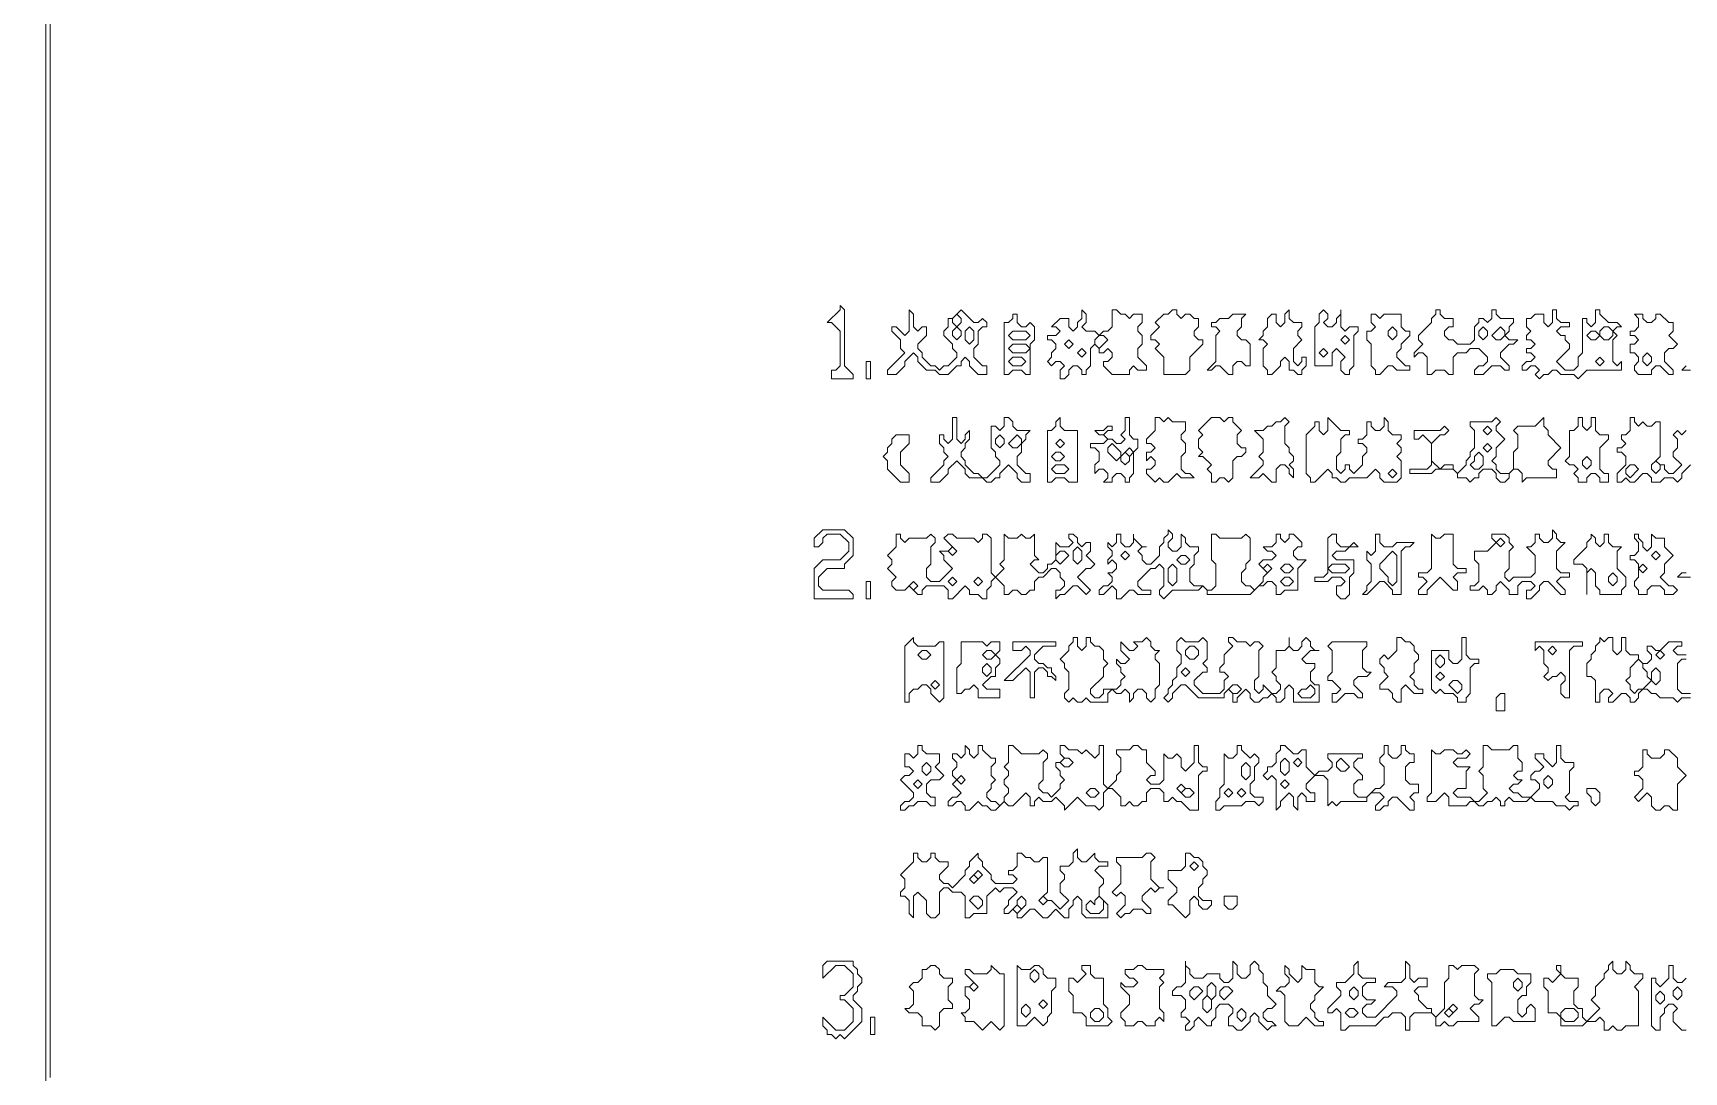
# Model space of a CAD drawing. Extents: x 4 to 2473, y 19 to 1752.
# Drawn here: x 21 to 403.5, y 305.3 to 546.2 of the extents above; entities that cross this region are included whole.
import ezdxf

# ---------------------------------------------------------------- set-up
doc = ezdxf.new("R2010")
doc.units = 0
doc.layers.add('TRACE_CURVE', color=3, linetype='Continuous', lineweight=0)
doc.layers.add('TRACE_TEXT_SYMBOL', color=6, linetype='Continuous', lineweight=0)

msp = doc.modelspace()

# ---------------------------------------------------------------- linework, layer by layer
at = {"layer": 'TRACE_CURVE', "color": 3}
for points in [[(24, 595), (24, 170), (23, 169), (22, 169), (21, 170)], [(25, 304), (25, 554)]]:
    msp.add_lwpolyline(points, dxfattribs=at)
at = {"layer": 'TRACE_TEXT_SYMBOL', "color": 6}
for points in [[(208, 483), (208, 482), (205, 479), (206, 479), (208, 477), (208, 469), (207, 468), (206, 468), (206, 466), (211, 466), (211, 467), (209, 469), (209, 482)], [(285, 482), (284, 481), (283, 481), (281, 479), (282, 478), (280, 476), (280, 475), (281, 475), (282, 474), (281, 473), (283, 471), (283, 467), (288, 467), (289, 468), (289, 471), (292, 474), (292, 475), (291, 475), (290, 476), (290, 477), (291, 478), (291, 480), (290, 480), (289, 481), (288, 481), (287, 480), (286, 481), (286, 482)], [(312, 482), (311, 481), (311, 479), (310, 478), (309, 479), (309, 481), (308, 481), (307, 480), (307, 478), (306, 477), (306, 476), (305, 475), (306, 475), (307, 474), (306, 473), (306, 469), (307, 468), (307, 467), (308, 467), (310, 469), (310, 470), (311, 471), (312, 470), (312, 468), (313, 468), (314, 467), (315, 467), (315, 468), (316, 469), (316, 471), (315, 471), (315, 470), (314, 469), (313, 470), (313, 473), (315, 475), (314, 476), (314, 477), (315, 478), (315, 479), (313, 479), (312, 480)], [(320, 482), (319, 481), (319, 479), (318, 478), (318, 469), (322, 469), (322, 472), (323, 473), (325, 471), (324, 470), (324, 468), (325, 467), (326, 467), (326, 468), (327, 469), (327, 476), (328, 477), (328, 478), (326, 478), (325, 477), (324, 478), (324, 482), (324, 481), (323, 480), (323, 479), (322, 478), (321, 478), (320, 479), (321, 480), (321, 481)], [(234, 480), (235, 481), (236, 480), (236, 479), (235, 478), (234, 479)], [(248, 481), (248, 480), (247, 479), (246, 479), (246, 467), (247, 467), (248, 468), (250, 468), (251, 467), (252, 467), (252, 474), (253, 475), (253, 478), (252, 479), (251, 478), (250, 478), (249, 479), (249, 481)], [(299, 481), (298, 480), (296, 480), (295, 479), (294, 479), (294, 478), (295, 478), (296, 477), (295, 476), (295, 470), (293, 468), (294, 468), (295, 469), (296, 469), (298, 467), (299, 467), (299, 469), (300, 470), (301, 470), (302, 469), (303, 469), (303, 474), (302, 475), (301, 475), (300, 476), (300, 477), (301, 478), (301, 480), (302, 481)], [(331, 481), (331, 479), (332, 478), (331, 477), (330, 477), (330, 475), (331, 474), (331, 469), (332, 468), (332, 467), (333, 467), (335, 469), (336, 469), (337, 468), (340, 468), (340, 469), (339, 469), (337, 471), (337, 472), (338, 473), (338, 474), (340, 476), (340, 477), (339, 477), (338, 478), (338, 481), (334, 481), (333, 480), (332, 481)], [(392, 481), (393, 480), (393, 478), (392, 477), (391, 477), (391, 476), (392, 476), (393, 475), (392, 474), (391, 474), (391, 472), (392, 472), (393, 471), (393, 470), (392, 469), (392, 468), (393, 467), (396, 467), (396, 468), (397, 469), (398, 469), (400, 467), (401, 467), (401, 468), (399, 470), (399, 472), (400, 473), (401, 473), (402, 474), (400, 476), (401, 477), (401, 479), (400, 479), (398, 481), (397, 481), (397, 480), (396, 479), (395, 479), (394, 480), (394, 481)], [(234, 477), (235, 478), (236, 477), (236, 476), (235, 475), (234, 476)], [(237, 477), (238, 478), (239, 477), (239, 475), (238, 474), (237, 475)], [(247, 476), (248, 477), (251, 477), (252, 476), (251, 475), (248, 475)], [(260, 474), (261, 475), (262, 474), (261, 473)], [(267, 475), (268, 476), (269, 476), (270, 475), (268, 473), (267, 474)], [(324, 475), (325, 476), (326, 475), (325, 474)], [(335, 477), (336, 478), (337, 477), (337, 476), (336, 475), (335, 476)], [(356, 477), (357, 478), (358, 477), (358, 476), (357, 475), (356, 476)], [(361, 478), (362, 477), (362, 476), (361, 475), (360, 475), (359, 476)], [(381, 476), (382, 477), (383, 477), (384, 476), (383, 475), (382, 475)], [(384, 477), (385, 478), (386, 478), (387, 477), (387, 476), (386, 475), (385, 475), (384, 476)], [(247, 473), (248, 474), (251, 474), (252, 473), (251, 472), (248, 472)], [(247, 470), (248, 471), (250, 471), (251, 470), (250, 469), (248, 469)], [(263, 472), (264, 473), (265, 472), (264, 471)], [(319, 472), (320, 473), (321, 472), (320, 471)], [(383, 470), (384, 471), (385, 470), (384, 469)], [(394, 471), (395, 472), (396, 471), (396, 470), (395, 469), (394, 470)], [(214, 470), (214, 466), (215, 466), (215, 470)], [(259, 457), (258, 456), (258, 455), (257, 454), (256, 454), (256, 442), (257, 442), (258, 443), (260, 443), (261, 442), (263, 442), (263, 454), (260, 454), (259, 455)], [(274, 457), (274, 454), (273, 453), (274, 452), (273, 451), (272, 451), (271, 452), (270, 452), (269, 453), (270, 454), (271, 454), (271, 455), (270, 455), (269, 454), (267, 454), (268, 453), (269, 453), (270, 452), (269, 451), (266, 451), (266, 450), (267, 450), (268, 449), (268, 447), (267, 446), (267, 444), (268, 445), (269, 445), (270, 444), (270, 443), (269, 442), (271, 442), (271, 443), (272, 444), (273, 444), (274, 443), (274, 442), (275, 442), (275, 443), (276, 444), (276, 449), (277, 450), (277, 452), (276, 452), (275, 453), (275, 457)], [(281, 457), (281, 454), (279, 452), (279, 451), (280, 451), (281, 450), (280, 449), (279, 449), (279, 447), (280, 448), (281, 447), (281, 446), (280, 445), (279, 445), (279, 444), (281, 442), (282, 443), (283, 442), (284, 442), (286, 444), (287, 443), (290, 443), (289, 444), (288, 444), (287, 445), (287, 448), (288, 449), (288, 451), (287, 452), (287, 453), (288, 454), (288, 456), (285, 456), (284, 457), (283, 456), (282, 457)], [(294, 457), (291, 454), (292, 453), (291, 452), (291, 450), (292, 449), (291, 448), (292, 448), (294, 446), (293, 445), (294, 444), (294, 442), (295, 442), (296, 443), (297, 443), (298, 442), (299, 443), (299, 447), (300, 448), (301, 448), (302, 449), (302, 450), (301, 450), (300, 451), (300, 453), (301, 454), (299, 456), (299, 457), (298, 457), (297, 456), (296, 457)], [(311, 457), (310, 456), (309, 456), (308, 455), (307, 455), (306, 454), (304, 454), (306, 452), (306, 449), (305, 448), (306, 447), (306, 446), (303, 443), (305, 443), (306, 444), (308, 442), (309, 442), (309, 445), (310, 446), (311, 446), (312, 445), (312, 444), (313, 443), (313, 445), (312, 446), (313, 447), (313, 448), (312, 449), (312, 450), (311, 451), (311, 455), (312, 456)], [(379, 457), (379, 455), (378, 454), (377, 454), (377, 448), (376, 447), (377, 446), (378, 446), (379, 445), (378, 444), (379, 443), (379, 442), (381, 442), (381, 443), (382, 444), (383, 444), (384, 443), (384, 442), (386, 442), (386, 444), (385, 444), (384, 445), (384, 450), (386, 452), (386, 453), (384, 453), (383, 454), (383, 457), (382, 457), (382, 455), (381, 454), (380, 455), (380, 457)], [(221, 453), (220, 452), (220, 451), (219, 450), (219, 449), (218, 448), (219, 447), (219, 445), (222, 442), (224, 442), (224, 444), (222, 446), (222, 449), (224, 451), (224, 453)], [(244, 452), (245, 453), (246, 452), (246, 451), (245, 450), (244, 451)], [(249, 453), (250, 452), (250, 451), (249, 450), (248, 450), (247, 451)], [(258, 451), (259, 452), (260, 451), (259, 450)], [(357, 454), (358, 455), (359, 454), (358, 453)], [(257, 448), (258, 449), (259, 449), (260, 448), (259, 447), (258, 447)], [(270, 450), (271, 451), (273, 449), (273, 448), (272, 447), (270, 449)], [(273, 448), (274, 449), (275, 448), (275, 447), (274, 446), (273, 447)], [(274, 449), (275, 450), (276, 449), (275, 448)], [(355, 448), (356, 449), (357, 448), (357, 446), (356, 445), (355, 445), (354, 446), (355, 447)], [(357, 450), (358, 451), (359, 450), (358, 449)], [(380, 447), (381, 448), (382, 447), (382, 446), (381, 445), (380, 446)], [(257, 445), (258, 446), (260, 446), (261, 445), (260, 444), (258, 444)], [(335, 444), (336, 445), (337, 444), (336, 443)], [(390, 445), (391, 446), (392, 446), (393, 445), (391, 443), (390, 444)], [(396, 446), (397, 447), (398, 446), (398, 445), (397, 444), (396, 445)], [(204, 431), (202, 429), (202, 427), (203, 427), (204, 428), (204, 429), (205, 430), (208, 430), (210, 428), (210, 426), (208, 424), (204, 424), (202, 422), (202, 415), (211, 415), (211, 416), (210, 417), (204, 417), (203, 418), (203, 420), (205, 422), (209, 422), (209, 423), (211, 425), (211, 429), (209, 431)], [(322, 430), (321, 429), (321, 421), (320, 420), (318, 420), (318, 419), (321, 419), (322, 420), (324, 420), (325, 419), (324, 418), (323, 418), (323, 416), (324, 415), (325, 415), (326, 416), (326, 420), (327, 421), (327, 424), (323, 424), (322, 425), (323, 426), (325, 426), (326, 427), (328, 427), (327, 428), (326, 427), (324, 427), (323, 428), (323, 430)], [(332, 430), (332, 426), (331, 425), (330, 426), (330, 424), (331, 423), (331, 419), (330, 418), (330, 417), (329, 416), (330, 416), (333, 419), (334, 419), (336, 417), (336, 416), (338, 416), (338, 426), (339, 427), (340, 427), (341, 428), (337, 428), (336, 427), (334, 427), (333, 428), (333, 430)], [(345, 430), (345, 422), (344, 421), (342, 421), (342, 420), (343, 420), (344, 419), (342, 417), (342, 416), (344, 416), (344, 417), (347, 420), (350, 417), (351, 417), (351, 419), (350, 420), (351, 421), (353, 421), (353, 422), (351, 422), (350, 423), (350, 430), (348, 430), (347, 429), (346, 429)], [(360, 428), (361, 429), (362, 428), (361, 427)], [(382, 430), (382, 429), (381, 428), (381, 427), (378, 424), (378, 423), (380, 423), (381, 422), (381, 416), (381, 421), (382, 422), (383, 421), (383, 418), (384, 417), (384, 416), (389, 416), (389, 417), (390, 418), (390, 420), (388, 422), (388, 426), (389, 427), (387, 427), (386, 428), (386, 430), (385, 430), (385, 428), (384, 427), (383, 428), (383, 429)], [(392, 430), (392, 429), (393, 428), (393, 426), (392, 425), (391, 425), (391, 424), (392, 424), (393, 423), (393, 420), (392, 419), (392, 418), (393, 417), (393, 416), (395, 416), (395, 417), (396, 418), (398, 418), (399, 417), (399, 416), (401, 416), (402, 417), (401, 418), (400, 418), (398, 420), (399, 421), (399, 423), (401, 425), (399, 427), (399, 429), (397, 429), (396, 430), (396, 427), (395, 426), (394, 427), (394, 428), (393, 429), (393, 430)], [(233, 426), (234, 427), (235, 426), (234, 425)], [(258, 425), (259, 426), (260, 426), (261, 425), (259, 423), (258, 424)], [(262, 426), (263, 427), (264, 426), (264, 424), (263, 423), (262, 424)], [(273, 425), (274, 426), (275, 425), (274, 424)], [(286, 424), (287, 425), (288, 425), (289, 424), (288, 423), (287, 423)], [(336, 426), (337, 425), (337, 419), (336, 418), (335, 419), (335, 420), (333, 422), (333, 423)], [(396, 425), (397, 426), (398, 425), (397, 424)], [(284, 422), (285, 423), (286, 422), (286, 419), (285, 418), (284, 419)], [(306, 422), (307, 423), (308, 422), (307, 421)], [(310, 422), (311, 423), (312, 423), (313, 422), (312, 421), (311, 421)], [(321, 422), (322, 423), (325, 423), (326, 422), (325, 421), (322, 421)], [(386, 420), (387, 421), (388, 420), (388, 419), (387, 418), (386, 419)], [(393, 422), (394, 423), (395, 422), (394, 421)], [(214, 419), (214, 415), (215, 415), (215, 419)], [(224, 418), (225, 419), (226, 418), (225, 417)], [(233, 419), (234, 420), (235, 419), (234, 418)], [(239, 419), (240, 420), (241, 419), (240, 418)], [(310, 419), (311, 420), (312, 420), (313, 419), (312, 418), (311, 418)], [(225, 406), (223, 404), (223, 391), (224, 391), (224, 393), (225, 394), (226, 394), (227, 395), (228, 395), (229, 394), (229, 393), (231, 391), (232, 392), (232, 405), (231, 405), (230, 404), (226, 404), (225, 405)], [(337, 406), (337, 403), (335, 401), (334, 402), (333, 401), (333, 400), (334, 399), (334, 398), (335, 397), (333, 395), (333, 394), (335, 394), (336, 393), (336, 392), (337, 391), (338, 391), (338, 394), (339, 395), (341, 393), (343, 393), (343, 394), (342, 394), (341, 395), (341, 396), (340, 397), (341, 398), (341, 400), (342, 401), (342, 402), (341, 403), (341, 404), (340, 405), (339, 405), (338, 406)], [(352, 406), (352, 401), (351, 400), (350, 400), (349, 401), (349, 403), (345, 403), (345, 394), (346, 393), (347, 394), (348, 393), (350, 393), (351, 392), (351, 391), (353, 391), (353, 392), (354, 393), (354, 399), (355, 400), (356, 400), (356, 401), (354, 401), (353, 402), (353, 406)], [(226, 402), (227, 403), (228, 403), (229, 402), (228, 401), (227, 401)], [(236, 405), (236, 400), (235, 399), (235, 393), (236, 393), (237, 394), (238, 394), (239, 395), (240, 394), (240, 392), (245, 392), (245, 394), (242, 394), (241, 395), (243, 397), (244, 397), (244, 399), (245, 400), (245, 401), (244, 402), (245, 403), (245, 405), (243, 405), (242, 404), (241, 405)], [(241, 402), (242, 403), (243, 403), (244, 402), (243, 401), (242, 401)], [(248, 405), (248, 403), (250, 403), (251, 404), (252, 403), (252, 402), (246, 396), (248, 396), (251, 399), (252, 398), (252, 392), (253, 392), (253, 398), (254, 399), (255, 399), (256, 398), (256, 397), (257, 397), (258, 396), (258, 397), (257, 398), (257, 399), (256, 399), (255, 400), (254, 400), (253, 401), (253, 402), (255, 404), (258, 404), (258, 405)], [(288, 403), (289, 404), (290, 404), (291, 403), (291, 402), (290, 401), (289, 401), (288, 402)], [(322, 405), (321, 404), (322, 403), (322, 398), (321, 397), (321, 396), (322, 396), (324, 394), (323, 393), (322, 393), (322, 391), (323, 391), (325, 393), (327, 393), (328, 392), (329, 392), (329, 393), (327, 395), (327, 396), (328, 397), (330, 397), (331, 398), (330, 398), (329, 399), (329, 403), (330, 404), (330, 405)], [(346, 401), (347, 402), (348, 401), (348, 400), (347, 399), (346, 400)], [(369, 405), (369, 403), (370, 404), (371, 403), (371, 400), (372, 399), (372, 398), (371, 397), (372, 396), (373, 397), (374, 397), (375, 398), (376, 397), (376, 396), (375, 395), (375, 393), (376, 392), (377, 392), (377, 403), (378, 404), (380, 404), (380, 405)], [(372, 403), (373, 404), (374, 403), (373, 402)], [(397, 402), (398, 403), (399, 402), (398, 401)], [(241, 399), (242, 400), (243, 399), (243, 398), (242, 397), (241, 398)], [(287, 398), (288, 399), (289, 398), (288, 397)], [(346, 397), (347, 398), (348, 397), (347, 396)], [(393, 401), (394, 400), (394, 399), (395, 398), (395, 397), (396, 396), (394, 394), (393, 394), (392, 393), (391, 394), (391, 395), (390, 396), (391, 397), (391, 399)], [(396, 398), (397, 399), (398, 398), (398, 396), (397, 395), (396, 396)], [(229, 395), (230, 396), (231, 395), (230, 394)], [(298, 394), (299, 395), (300, 395), (301, 394), (300, 393), (299, 393)], [(316, 394), (317, 395), (318, 394), (318, 393), (317, 392), (315, 392), (314, 393), (315, 394)], [(349, 395), (350, 396), (351, 396), (352, 395), (352, 394), (351, 393)], [(361, 393), (360, 392), (360, 389), (362, 389), (362, 393)], [(226, 381), (226, 379), (225, 378), (224, 379), (223, 379), (223, 376), (224, 376), (225, 375), (224, 374), (223, 374), (222, 373), (225, 370), (225, 369), (224, 368), (223, 368), (222, 367), (222, 366), (223, 366), (224, 367), (225, 367), (226, 368), (228, 368), (229, 367), (230, 367), (230, 369), (229, 369), (228, 370), (228, 372), (229, 373), (231, 373), (232, 374), (230, 376), (231, 377), (231, 379), (228, 379), (227, 380), (227, 381)], [(300, 381), (300, 379), (299, 378), (298, 378), (297, 379), (297, 372), (296, 371), (296, 369), (295, 368), (295, 366), (296, 366), (297, 367), (301, 367), (302, 368), (304, 368), (305, 367), (306, 368), (306, 369), (304, 369), (303, 370), (303, 372), (304, 373), (304, 376), (305, 377), (305, 378), (304, 379), (303, 378), (301, 380), (301, 381)], [(227, 376), (228, 377), (229, 376), (229, 375), (228, 374), (227, 375)], [(259, 377), (260, 378), (261, 378), (262, 377), (261, 376), (260, 376)], [(301, 376), (302, 377), (303, 376), (303, 374), (302, 373), (301, 374)], [(310, 377), (311, 378), (312, 377), (312, 375), (311, 374), (310, 375)], [(313, 377), (314, 378), (315, 377), (314, 376)], [(323, 377), (324, 378), (326, 376), (325, 375), (324, 375), (323, 376)], [(225, 372), (226, 373), (227, 372), (226, 371)], [(235, 373), (236, 374), (237, 373), (236, 372)], [(286, 371), (287, 372), (288, 371), (287, 370)], [(310, 372), (311, 373), (312, 372), (311, 371)], [(371, 373), (372, 374), (373, 373), (373, 372), (372, 371), (371, 372)], [(265, 370), (266, 371), (267, 371), (268, 370), (267, 369), (266, 369)], [(287, 370), (288, 371), (289, 371), (290, 370), (289, 369), (288, 369)], [(297, 370), (298, 371), (299, 370), (298, 369)], [(300, 370), (301, 371), (302, 370), (301, 369)], [(381, 371), (381, 370), (382, 369), (382, 368), (383, 367), (384, 368), (384, 370), (383, 371)], [(279, 356), (278, 355), (272, 355), (272, 354), (273, 353), (273, 349), (271, 347), (272, 346), (273, 347), (274, 346), (274, 344), (272, 342), (273, 341), (274, 342), (275, 342), (276, 343), (278, 343), (279, 342), (280, 342), (280, 343), (278, 345), (278, 346), (280, 348), (281, 347), (282, 348), (283, 348), (282, 348), (280, 350), (280, 354), (281, 355), (280, 356)], [(288, 356), (288, 353), (287, 352), (284, 352), (284, 350), (286, 348), (286, 347), (284, 345), (284, 344), (285, 344), (288, 341), (289, 342), (289, 345), (290, 346), (291, 345), (291, 344), (292, 343), (293, 343), (294, 344), (294, 345), (292, 345), (291, 346), (291, 348), (292, 349), (292, 350), (293, 351), (293, 352), (292, 353), (292, 354), (291, 355), (290, 355), (289, 356)], [(239, 351), (240, 352), (241, 351), (240, 350)], [(289, 353), (290, 354), (291, 353), (290, 352)], [(238, 350), (239, 351), (240, 350), (239, 349)], [(238, 345), (239, 346), (240, 346), (241, 345), (241, 344), (240, 343)], [(249, 345), (250, 346), (251, 345), (251, 344), (250, 343), (249, 344)], [(254, 345), (255, 346), (256, 345), (255, 344)], [(267, 345), (268, 346), (269, 345), (269, 343), (268, 342), (266, 342), (265, 343), (265, 344), (266, 345), (267, 344)], [(297, 346), (297, 344), (298, 343), (299, 343), (300, 344), (300, 346)], [(248, 343), (249, 344), (250, 343), (249, 342)], [(205, 331), (204, 330), (204, 327), (207, 330), (209, 330), (211, 328), (211, 325), (209, 323), (208, 323), (208, 322), (209, 322), (211, 320), (211, 317), (209, 315), (207, 315), (204, 318), (204, 316), (205, 315), (205, 314), (206, 314), (207, 313), (208, 314), (209, 313), (213, 317), (213, 320), (211, 322), (211, 323), (212, 324), (212, 325), (213, 326), (213, 327), (212, 328), (212, 329), (211, 330), (211, 331)], [(229, 330), (228, 329), (227, 329), (227, 327), (226, 326), (225, 326), (224, 325), (225, 324), (225, 321), (224, 320), (223, 320), (224, 319), (226, 319), (227, 318), (227, 316), (229, 316), (230, 315), (231, 316), (231, 319), (232, 320), (234, 320), (234, 321), (233, 322), (233, 325), (234, 326), (234, 327), (232, 327), (231, 328), (231, 329), (230, 330)], [(243, 330), (243, 329), (242, 328), (239, 328), (238, 329), (237, 329), (237, 328), (239, 326), (238, 325), (237, 325), (237, 323), (238, 322), (238, 320), (237, 319), (236, 319), (237, 318), (237, 317), (239, 317), (241, 315), (243, 317), (245, 315), (246, 316), (246, 328), (245, 328)], [(249, 330), (249, 316), (251, 316), (253, 318), (255, 316), (256, 317), (256, 318), (257, 319), (257, 324), (258, 325), (258, 327), (256, 327), (255, 328), (255, 329), (254, 330), (253, 330), (252, 329), (250, 329)], [(252, 328), (253, 329), (254, 328), (254, 327), (253, 326), (252, 327)], [(264, 330), (264, 329), (265, 328), (263, 326), (262, 327), (261, 327), (261, 324), (262, 323), (262, 319), (264, 319), (265, 318), (265, 316), (270, 316), (271, 317), (270, 318), (270, 320), (269, 321), (269, 327), (267, 327), (266, 328), (266, 330)], [(277, 330), (276, 329), (274, 329), (274, 328), (275, 327), (276, 327), (277, 326), (276, 325), (274, 325), (273, 326), (273, 325), (275, 323), (275, 321), (273, 319), (273, 318), (274, 317), (274, 316), (276, 316), (277, 317), (278, 317), (279, 316), (281, 316), (281, 317), (282, 318), (283, 317), (283, 319), (282, 320), (282, 325), (283, 326), (282, 327), (283, 328), (283, 329), (279, 329), (278, 330)], [(311, 330), (311, 328), (312, 327), (312, 326), (311, 325), (310, 325), (309, 324), (310, 324), (311, 323), (311, 317), (312, 316), (314, 316), (316, 318), (318, 316), (320, 316), (320, 317), (319, 317), (318, 318), (318, 319), (317, 320), (317, 321), (318, 322), (318, 323), (320, 325), (319, 325), (318, 326), (318, 329), (316, 329), (315, 330), (315, 327), (314, 326), (312, 328), (312, 329)], [(361, 329), (360, 328), (358, 328), (358, 327), (359, 326), (359, 316), (360, 316), (362, 318), (363, 318), (364, 317), (369, 317), (369, 320), (368, 321), (367, 320), (367, 319), (366, 318), (365, 319), (365, 322), (366, 323), (367, 323), (367, 325), (368, 326), (368, 328), (365, 328), (364, 329)], [(387, 331), (386, 330), (386, 329), (385, 328), (385, 327), (383, 325), (383, 323), (382, 322), (384, 320), (381, 317), (380, 318), (380, 320), (379, 320), (378, 321), (378, 324), (379, 325), (379, 327), (376, 327), (375, 328), (375, 330), (374, 330), (374, 329), (375, 328), (373, 326), (372, 327), (371, 327), (371, 325), (372, 324), (372, 319), (374, 319), (375, 318), (375, 316), (380, 316), (381, 317), (383, 317), (384, 318), (385, 317), (385, 315), (386, 315), (387, 316), (388, 315), (389, 315), (390, 316), (393, 316), (393, 324), (392, 325), (394, 327), (394, 328), (392, 328), (391, 329), (391, 330), (390, 331), (390, 329), (389, 328), (388, 328), (387, 329)], [(238, 325), (239, 326), (240, 325), (239, 324)], [(293, 325), (294, 326), (295, 325), (295, 323), (294, 322), (293, 323)], [(364, 326), (365, 327), (366, 326), (366, 325), (365, 324), (364, 325)], [(254, 321), (255, 322), (256, 321), (255, 320)], [(289, 324), (290, 325), (291, 325), (292, 324), (290, 322), (289, 323)], [(292, 322), (293, 323), (294, 322), (294, 320), (293, 319), (292, 320)], [(296, 324), (297, 325), (298, 325), (299, 324), (297, 322), (296, 323)], [(326, 324), (327, 325), (328, 324), (328, 323), (327, 322), (326, 323)], [(397, 323), (398, 324), (399, 323), (399, 322), (398, 321), (397, 322)], [(401, 324), (402, 325), (403, 324), (403, 323), (402, 322), (401, 323)], [(215, 318), (215, 314), (216, 314), (216, 318)], [(250, 320), (251, 321), (252, 320), (252, 319), (251, 318), (250, 319)], [(266, 319), (267, 320), (268, 320), (269, 319), (269, 318), (268, 317), (267, 317), (266, 318)], [(300, 319), (301, 320), (302, 319), (302, 318), (301, 317), (300, 318)], [(325, 319), (326, 320), (327, 320), (328, 319), (327, 318), (326, 318)], [(348, 319), (349, 320), (350, 319), (349, 318)], [(349, 320), (350, 321), (351, 320), (350, 319)], [(375, 319), (376, 320), (378, 320), (379, 319), (379, 318), (378, 317), (376, 317), (375, 318)]]:
    msp.add_lwpolyline(points, close=True, dxfattribs=at)
for points in [[(224, 482), (224, 477), (223, 476), (221, 478), (220, 478), (220, 477), (222, 475), (222, 473), (223, 472), (219, 468), (219, 467), (221, 467), (223, 469), (223, 470), (225, 472), (226, 471), (226, 470), (228, 468), (230, 468), (231, 467), (233, 467), (235, 469), (236, 469), (236, 470), (237, 471), (238, 470), (238, 469), (240, 467), (242, 467), (242, 469), (241, 469), (239, 471), (239, 473), (240, 474), (240, 477), (241, 478), (242, 478), (242, 479), (241, 480), (240, 479), (239, 479), (236, 482), (234, 480), (233, 480), (233, 478), (232, 477), (232, 476), (234, 474), (234, 473), (235, 472), (235, 471), (233, 469), (232, 469), (231, 468), (230, 469), (229, 469), (227, 471), (227, 472), (226, 473), (226, 474), (228, 476), (228, 478), (227, 478), (226, 477)], [(226, 477), (225, 478), (225, 481), (224, 482)], [(264, 482), (264, 480), (263, 479), (263, 478), (262, 477), (261, 478), (261, 480), (259, 480), (257, 478), (258, 478), (259, 477), (258, 476), (256, 476), (256, 475), (257, 475), (258, 474), (258, 473), (257, 472), (257, 471), (256, 470), (257, 469), (258, 470), (259, 470), (260, 469), (259, 468), (259, 466), (260, 466), (261, 467), (261, 468), (262, 469), (263, 469), (264, 468), (264, 467), (265, 467), (265, 468), (266, 469), (266, 473), (267, 474), (268, 473), (268, 472), (269, 472), (270, 473), (271, 472), (271, 471), (270, 470), (269, 470), (269, 469), (271, 467), (275, 467), (275, 468), (276, 469), (277, 468), (279, 468), (279, 469), (277, 471), (277, 473), (278, 474), (278, 476), (277, 477), (277, 478), (278, 479), (278, 481), (276, 481), (275, 480)], [(275, 480), (274, 481), (273, 481), (272, 482), (271, 482), (271, 478), (270, 477), (269, 477), (268, 476), (267, 477), (265, 477), (264, 478), (265, 479), (265, 481), (264, 482)], [(346, 482), (346, 481), (345, 480), (345, 479), (342, 476), (342, 475), (343, 474), (341, 472), (341, 471), (342, 472), (343, 472), (344, 471), (344, 467), (345, 467), (346, 468), (348, 468), (349, 467), (350, 467), (350, 471), (351, 472), (353, 472), (354, 473), (356, 473), (358, 471), (358, 470), (357, 469), (356, 469), (355, 468), (355, 467), (357, 467), (359, 469), (361, 469), (362, 468), (363, 468), (363, 469), (361, 471), (361, 472), (363, 474), (364, 474), (365, 475), (363, 475), (362, 476), (363, 477), (363, 478), (364, 479), (364, 480), (361, 480), (360, 481), (360, 482), (359, 482), (359, 480), (358, 479), (357, 480), (356, 480), (356, 479), (355, 478), (355, 475), (354, 474), (351, 474), (350, 475), (349, 475), (348, 476), (348, 477), (349, 478)], [(349, 478), (350, 478), (350, 480), (348, 480), (347, 481), (347, 482), (346, 482)], [(373, 482), (373, 479), (372, 478), (371, 479), (371, 481), (369, 481), (368, 480), (367, 480), (367, 478), (368, 477), (367, 476), (367, 475), (368, 475), (369, 474), (368, 473), (367, 473), (367, 472), (368, 472), (369, 471), (368, 470), (367, 470), (366, 469), (366, 468), (367, 468), (368, 469), (369, 469), (370, 468), (369, 467), (370, 466), (371, 467), (372, 467), (373, 468), (374, 468), (375, 467), (378, 467), (379, 466), (381, 468), (389, 468), (389, 470), (388, 469), (387, 470), (387, 475), (388, 476), (387, 477), (388, 478), (389, 478), (388, 479), (386, 479), (384, 481), (384, 482), (383, 482), (383, 479), (382, 478), (381, 479), (381, 480), (380, 480), (380, 472), (379, 471), (379, 469), (378, 468), (376, 468), (374, 470), (377, 473), (377, 474)], [(377, 474), (376, 475), (376, 476), (375, 476), (374, 477), (375, 478), (377, 478), (377, 479), (375, 479), (374, 480), (374, 482), (373, 482)], [(404, 469), (403, 468), (405, 468)], [(234, 457), (234, 452), (233, 451), (232, 452), (232, 453), (231, 453), (231, 451), (232, 450), (232, 449), (233, 448), (232, 447), (232, 446), (229, 443), (229, 442), (231, 442), (233, 444), (233, 445), (235, 447), (237, 445), (237, 444), (238, 443), (241, 443), (242, 442), (243, 442), (244, 443), (245, 443), (245, 444), (247, 446), (249, 444), (249, 443), (250, 442), (252, 442), (252, 444), (251, 444), (249, 446), (249, 448), (250, 449), (250, 451), (251, 452), (251, 453), (252, 454), (249, 454), (248, 455), (248, 456), (247, 457), (246, 457), (246, 455), (245, 454), (244, 455), (243, 455), (243, 450), (244, 449), (244, 448), (245, 447), (245, 446), (242, 443), (241, 443), (240, 444), (239, 444), (237, 446), (237, 447), (236, 448), (236, 449), (237, 450)], [(237, 450), (237, 451), (238, 452), (238, 454), (237, 453), (237, 452), (236, 451), (235, 452), (235, 457), (234, 457)], [(321, 457), (321, 454), (320, 453), (319, 454), (319, 456), (318, 456), (318, 455), (316, 453), (316, 444), (317, 443), (317, 442), (318, 442), (321, 445), (322, 444), (322, 443), (323, 443), (324, 442), (325, 442), (326, 443), (330, 443), (332, 445), (333, 444), (333, 443), (334, 442), (337, 442), (338, 443), (338, 447), (337, 448), (338, 449), (338, 450), (337, 451), (338, 452), (338, 453), (336, 453), (335, 454), (335, 456), (334, 457), (334, 455), (333, 454), (332, 454), (331, 455), (331, 456), (330, 456), (330, 453), (329, 452), (328, 452), (328, 451), (329, 451), (330, 450), (330, 449), (329, 448), (329, 446), (327, 444), (326, 445), (326, 446), (325, 446), (325, 445), (324, 444), (323, 445), (323, 448), (324, 449), (324, 452), (325, 453), (326, 453)], [(326, 453), (326, 454), (324, 454), (321, 457)], [(360, 457), (359, 456), (354, 456), (354, 455), (355, 454), (355, 450), (354, 449), (354, 448), (353, 447), (353, 446), (351, 444), (350, 445), (350, 446), (348, 446), (347, 445), (345, 447), (345, 451), (347, 453), (348, 453), (349, 454), (348, 455), (347, 454), (341, 454), (341, 452), (342, 452), (343, 453), (345, 451), (345, 446), (344, 445), (340, 445), (340, 444), (345, 444), (346, 445), (350, 445), (351, 444), (351, 443), (353, 443), (354, 442), (355, 443), (356, 443), (356, 444), (357, 445), (359, 445), (360, 444), (360, 443), (361, 442), (362, 442), (363, 443), (363, 444), (364, 445), (365, 445), (366, 444), (366, 442), (367, 443), (374, 443), (374, 445), (373, 445), (372, 446), (372, 447), (375, 450), (372, 453), (372, 454), (371, 455), (371, 457)], [(371, 457), (369, 455), (365, 455), (364, 454), (365, 453), (365, 450), (364, 449), (364, 445), (363, 444), (361, 444), (360, 445), (360, 446), (359, 447), (360, 448), (360, 450), (362, 452), (360, 454), (360, 455), (361, 456), (360, 457)], [(391, 457), (391, 454), (390, 453), (389, 453), (389, 452), (390, 451), (389, 450), (388, 450), (388, 449), (389, 449), (390, 448), (390, 446), (388, 444), (388, 442), (389, 442), (390, 443), (391, 442), (392, 442), (394, 444), (395, 444), (396, 443), (396, 442), (398, 442), (399, 443), (401, 443), (402, 442), (403, 443), (403, 444), (405, 446)], [(398, 446), (397, 447), (398, 448), (398, 456), (397, 456), (396, 455), (395, 455), (394, 456), (393, 455), (392, 456), (392, 457), (391, 457)], [(404, 454), (403, 453), (402, 454), (401, 453), (402, 452), (402, 450), (401, 449), (401, 448), (403, 446), (401, 444), (400, 444), (399, 445), (399, 446), (398, 446)], [(221, 430), (221, 427), (219, 425), (220, 424), (220, 423), (219, 422), (221, 420), (220, 419), (220, 418), (221, 417), (223, 417), (224, 418), (226, 416), (227, 416), (227, 417), (228, 418), (232, 418), (233, 417), (233, 415), (234, 415), (237, 418), (238, 417), (238, 416), (240, 416), (241, 415), (242, 415), (242, 417), (243, 418), (243, 419), (244, 420), (246, 418), (246, 416), (247, 416), (248, 417), (249, 417), (250, 416), (251, 416), (252, 417), (253, 417), (253, 419), (254, 420), (255, 420), (257, 422), (258, 422), (259, 421), (259, 420), (260, 419), (260, 418), (259, 417), (258, 417), (258, 415), (259, 416), (260, 416), (262, 418), (263, 418), (265, 416), (266, 417), (263, 420), (265, 422), (266, 422), (267, 423), (265, 425), (266, 426), (266, 428)], [(222, 430), (221, 430)], [(266, 428), (265, 428), (264, 427), (263, 428), (263, 429), (262, 430), (261, 430), (261, 429), (262, 428), (261, 427), (259, 427), (258, 428), (258, 424), (257, 423), (256, 423), (256, 422), (255, 421), (254, 421), (252, 423), (253, 424), (254, 424), (253, 425), (253, 430), (252, 429), (251, 429), (250, 430), (249, 429), (247, 429), (246, 430), (246, 424), (245, 423), (246, 422), (244, 420), (243, 421), (243, 429), (242, 430), (241, 430), (241, 429), (240, 428), (239, 429), (235, 429), (234, 430), (233, 430), (232, 429), (234, 427), (233, 426), (231, 426), (232, 425), (232, 424), (234, 422), (231, 419), (229, 419), (228, 420), (228, 422), (229, 423), (229, 427), (230, 428), (230, 429), (229, 430), (228, 429), (224, 429), (223, 428), (222, 429), (222, 430)], [(284, 431), (284, 430), (283, 429), (283, 428), (282, 427), (282, 425), (280, 423), (279, 423), (278, 424), (278, 425), (277, 426), (278, 427), (279, 427), (278, 427), (276, 429), (276, 430), (276, 428), (275, 427), (274, 427), (273, 428), (273, 430), (272, 430), (272, 428), (271, 427), (270, 428), (270, 427), (271, 426), (271, 425), (270, 424), (270, 423), (271, 424), (272, 423), (272, 422), (271, 421), (270, 421), (271, 420), (271, 419), (270, 418), (269, 418), (268, 417), (268, 416), (269, 416), (271, 418), (272, 417), (272, 415), (273, 415), (275, 417), (276, 417), (277, 416), (280, 416), (280, 417), (278, 417), (277, 418), (277, 419), (280, 422), (281, 422), (282, 423), (283, 422), (283, 418), (282, 417), (282, 416), (283, 415), (285, 417), (291, 417)], [(289, 422), (290, 423), (290, 425), (291, 426), (291, 427), (289, 427), (288, 428), (288, 429), (287, 430), (287, 427), (286, 426), (285, 426), (284, 427), (284, 428), (285, 429), (285, 430), (284, 431)], [(291, 417), (292, 418), (293, 417), (293, 416), (303, 416), (305, 418), (306, 418), (307, 419), (308, 419), (309, 418), (309, 416), (310, 416), (311, 417), (314, 417), (314, 422), (316, 424), (314, 424), (313, 425), (313, 426), (314, 427), (315, 427), (315, 428), (313, 430), (312, 430), (312, 429), (311, 428), (310, 429), (310, 430), (309, 430), (309, 428), (308, 427), (306, 427), (307, 426), (308, 426), (309, 425), (308, 424), (306, 424), (305, 423), (307, 421), (306, 420), (306, 419), (304, 417), (303, 418), (302, 418), (301, 419), (301, 421), (302, 422), (302, 423), (303, 424), (303, 429), (302, 430), (301, 429), (296, 429), (295, 430), (294, 430), (294, 424), (295, 423), (295, 418), (294, 417), (293, 417), (292, 418), (290, 418), (289, 419), (289, 422)], [(373, 431), (373, 429), (372, 428), (371, 428), (370, 429), (370, 430), (369, 430), (369, 428), (368, 427), (367, 427), (369, 425), (369, 421), (368, 420), (364, 420), (363, 419), (362, 420), (362, 421), (363, 422), (363, 426), (364, 427), (363, 428), (363, 429), (362, 430), (359, 430), (359, 429), (360, 428), (358, 426), (355, 426), (355, 424), (356, 423), (356, 419), (355, 418), (354, 418), (354, 417), (356, 417), (357, 418), (358, 417), (358, 416), (359, 416), (360, 417), (360, 418), (361, 419), (363, 417), (363, 416), (365, 416), (365, 418), (366, 419), (368, 419), (369, 418), (368, 417), (367, 417), (367, 415), (368, 415), (370, 417), (370, 418), (371, 419), (372, 419), (375, 416), (376, 416), (376, 417), (374, 419), (375, 420), (377, 420), (377, 421)], [(377, 421), (375, 421), (374, 422), (374, 426), (376, 428), (375, 428), (374, 429), (374, 430), (373, 431)], [(404, 421), (403, 421), (402, 420), (405, 420)], [(262, 406), (262, 405), (261, 404), (261, 403), (259, 401), (260, 400), (260, 399), (261, 398), (261, 394), (260, 393), (260, 392), (261, 391), (262, 392), (263, 391), (264, 391), (265, 392), (266, 391), (270, 391), (270, 393), (271, 394), (272, 393), (273, 393), (274, 394), (275, 393), (275, 391), (276, 392), (276, 393), (277, 394), (278, 394), (279, 393), (279, 392), (280, 391), (281, 392), (281, 394), (282, 395), (282, 400), (281, 401), (281, 402), (282, 403), (281, 403), (280, 404), (280, 405), (279, 406), (278, 405), (276, 405), (277, 404), (276, 403), (275, 403), (273, 405), (273, 403), (275, 401), (274, 400), (273, 400), (272, 401), (272, 400), (273, 399), (273, 398), (274, 397), (273, 396), (273, 395), (272, 394), (269, 394), (269, 393), (268, 392)], [(268, 392), (267, 392), (266, 393), (266, 394), (269, 397), (269, 399), (270, 400), (269, 401), (269, 403), (268, 404), (267, 404), (266, 405), (266, 406), (265, 406), (265, 404), (264, 403), (263, 404), (263, 406), (262, 406)], [(287, 406), (286, 405), (286, 403), (287, 402), (287, 400), (286, 399), (286, 397), (285, 396), (285, 395), (284, 394), (284, 393), (283, 392), (284, 391), (285, 392), (285, 393), (287, 395), (288, 395), (291, 392), (297, 392), (297, 393), (298, 394), (299, 393), (299, 391), (300, 391), (300, 392), (302, 394), (303, 393), (303, 392), (304, 391), (305, 391), (306, 392), (307, 392), (308, 393), (309, 392), (309, 391), (310, 391), (311, 392), (311, 394), (312, 395), (313, 394), (313, 391), (319, 391), (319, 395), (318, 395), (317, 396), (317, 398), (318, 399), (318, 400), (316, 400), (315, 401), (317, 403), (319, 403), (318, 403), (317, 404), (317, 405), (316, 406), (315, 405), (315, 404), (314, 403), (313, 403), (312, 404), (312, 406), (312, 404), (311, 403)], [(311, 403), (309, 403), (309, 399), (308, 398), (309, 397), (309, 396), (310, 395), (310, 394), (309, 393), (308, 393), (306, 395), (306, 394), (305, 393), (304, 394), (304, 396), (305, 397), (305, 403), (306, 404), (305, 405), (304, 405), (303, 404), (302, 405), (300, 405), (299, 406), (298, 406), (298, 405), (299, 404), (297, 402), (297, 400), (296, 399), (296, 398), (297, 398), (298, 397), (297, 396), (297, 394), (296, 393), (292, 393), (290, 395), (290, 396), (292, 398), (293, 398), (293, 399), (292, 400), (293, 401), (293, 405), (292, 406), (291, 405), (288, 405), (287, 406)], [(384, 406), (384, 405), (383, 404), (383, 403), (382, 402), (382, 401), (381, 400), (381, 397), (382, 397), (383, 396), (383, 391), (384, 391), (384, 393), (385, 394), (386, 394), (387, 393), (386, 392), (386, 391), (387, 391), (389, 393), (390, 393), (391, 392), (391, 391), (392, 391), (393, 392), (393, 393), (394, 394), (395, 394), (396, 393), (397, 393), (398, 392), (401, 392), (402, 391), (403, 392), (405, 392)], [(389, 403), (388, 402), (387, 403), (387, 406), (386, 406), (385, 405), (384, 406)], [(404, 402), (402, 402), (401, 403), (402, 404), (403, 404), (403, 405), (400, 405), (398, 403), (397, 403), (396, 404), (395, 404), (395, 403), (396, 402), (396, 401), (395, 400), (394, 400), (393, 401), (393, 402), (391, 402), (390, 403), (390, 406), (389, 406), (389, 403)], [(405, 393), (403, 393), (402, 394), (402, 400), (403, 401), (404, 401)], [(237, 381), (237, 379), (236, 378), (235, 379), (234, 379), (234, 378), (235, 377), (235, 376), (234, 375), (234, 374), (235, 373), (234, 372), (236, 370), (235, 369), (234, 369), (233, 368), (233, 367), (234, 367), (235, 368), (236, 368), (237, 367), (237, 366), (238, 366), (240, 368), (241, 367), (242, 367), (243, 366), (244, 366), (246, 368), (247, 367), (248, 367), (251, 370), (252, 369), (252, 367), (253, 367), (253, 368), (254, 369), (255, 368), (257, 368), (258, 369), (260, 367), (260, 366), (263, 369), (265, 367), (267, 367), (268, 366), (269, 367), (269, 370), (270, 371), (271, 371), (273, 369), (273, 367), (274, 367), (275, 368), (276, 367), (277, 367), (278, 368), (279, 368), (279, 370), (280, 371), (282, 371), (283, 370), (283, 368), (284, 368)], [(257, 369), (256, 370), (255, 370), (254, 371), (254, 372), (255, 373), (255, 377), (256, 378), (256, 379), (255, 380), (254, 379), (250, 379), (248, 381), (247, 381), (247, 377), (246, 376), (247, 375), (247, 374), (246, 373), (246, 372), (247, 371), (247, 370), (246, 369), (246, 368), (245, 367), (244, 368), (243, 368), (242, 369), (242, 370), (243, 371), (243, 372), (244, 373), (243, 374), (243, 376), (244, 377), (244, 378), (243, 378), (241, 380), (241, 381), (240, 381), (240, 379), (239, 378), (238, 379), (238, 380), (237, 381)], [(284, 368), (285, 369), (286, 368), (287, 368), (289, 366), (291, 366), (291, 374), (292, 375), (293, 375), (293, 376), (292, 376), (291, 377), (291, 381), (290, 381), (290, 377), (288, 375), (287, 376), (287, 378), (286, 379), (285, 378), (284, 378), (283, 379), (283, 373), (282, 372), (280, 372), (279, 373), (280, 374), (281, 374), (281, 375), (279, 377), (279, 380), (278, 380), (277, 381), (276, 381), (275, 380), (272, 380), (272, 379), (273, 378), (273, 375), (272, 374), (272, 373), (270, 371), (269, 372), (269, 381), (268, 381), (268, 379), (267, 378), (265, 380), (264, 379), (263, 380), (261, 380), (260, 381), (259, 381), (259, 379), (260, 378), (259, 377), (258, 377), (258, 376), (259, 375), (259, 374), (260, 373), (259, 372), (259, 371), (257, 369)], [(310, 381), (310, 380), (309, 379), (309, 377), (308, 376), (307, 376), (307, 375), (306, 374), (307, 373), (308, 374), (309, 373), (309, 366), (310, 367), (310, 368), (312, 370), (313, 369), (313, 367), (314, 366), (314, 369), (315, 370), (316, 369), (316, 368), (318, 368), (318, 370), (317, 370), (316, 371), (316, 372), (318, 374), (320, 374), (321, 373), (321, 367), (322, 368), (323, 367), (324, 368), (330, 368), (330, 369), (331, 370), (333, 370), (334, 369), (332, 367), (332, 366), (333, 366), (334, 367), (335, 367), (335, 368), (336, 369), (337, 369), (340, 366), (341, 366), (341, 368), (340, 369), (341, 370), (342, 370), (342, 372), (340, 372), (339, 373), (339, 376), (340, 377), (341, 377), (341, 379), (340, 379), (339, 380), (339, 381), (338, 381)], [(338, 381), (338, 379), (337, 378), (336, 378), (335, 379), (335, 381), (334, 381), (334, 379), (333, 378), (333, 377), (334, 376), (334, 372), (333, 371), (332, 371), (330, 369), (328, 369), (327, 370), (327, 372), (328, 373), (329, 373), (329, 374), (327, 376), (327, 377), (328, 378), (329, 378), (329, 379), (321, 379), (321, 378), (322, 377), (322, 376), (321, 375), (319, 375), (318, 374), (316, 376), (316, 380), (315, 380), (314, 379), (313, 379), (311, 381), (310, 381)], [(357, 381), (357, 376), (356, 375), (357, 374), (357, 371), (358, 370), (356, 368), (355, 368), (354, 369), (351, 369), (350, 370), (351, 371), (353, 371), (353, 375), (354, 376), (351, 376), (350, 377), (351, 378), (353, 378), (354, 379), (353, 380), (352, 379), (351, 379), (350, 380), (348, 380), (347, 379), (346, 379), (345, 380), (345, 370), (344, 369), (344, 368), (346, 368), (348, 370), (349, 369), (349, 367), (353, 367), (354, 368), (355, 368), (356, 367), (357, 367), (358, 368), (359, 368), (360, 369), (361, 368), (361, 367), (362, 367), (362, 368), (363, 369), (364, 368), (367, 368), (368, 369), (369, 368), (373, 368), (374, 367), (376, 367), (377, 366), (378, 367), (379, 367), (379, 368), (377, 368), (376, 369), (377, 370), (377, 375), (378, 376)], [(378, 376), (378, 377), (376, 377), (375, 378), (375, 381), (374, 381), (374, 377), (373, 376), (371, 378), (371, 379), (369, 379), (369, 378), (371, 376), (370, 375), (369, 375), (368, 374), (368, 373), (369, 373), (370, 372), (370, 371), (368, 369), (366, 369), (365, 370), (364, 370), (363, 371), (364, 372), (365, 372), (366, 373), (365, 373), (364, 374), (365, 375), (366, 375), (366, 377), (365, 378), (365, 381), (364, 381), (363, 380), (359, 380), (358, 381), (357, 381)], [(404, 374), (402, 376), (402, 378), (400, 380), (399, 380), (399, 379), (398, 378), (396, 378), (395, 379), (395, 380), (394, 380), (394, 376), (393, 375), (392, 375), (392, 374), (393, 374), (394, 373), (394, 371), (392, 369), (393, 368), (395, 370), (396, 369), (396, 367), (397, 366), (398, 366), (399, 367), (400, 367), (401, 366), (402, 366), (402, 372), (404, 374)], [(263, 357), (262, 356), (262, 354), (261, 353), (259, 353), (259, 352), (260, 351), (260, 350), (259, 349), (259, 347), (261, 345), (259, 343), (257, 345), (256, 345), (255, 346), (256, 347), (256, 355), (255, 355), (254, 354), (253, 354), (252, 355), (251, 355), (250, 356), (249, 356), (249, 353), (248, 352), (247, 352), (247, 351), (248, 351), (249, 350), (248, 349), (244, 349), (243, 350), (243, 351), (241, 353), (241, 354), (240, 355), (240, 356), (238, 354), (238, 353), (237, 352), (237, 351), (234, 348), (233, 349), (232, 349), (231, 350), (231, 351), (233, 353), (233, 354), (231, 354), (230, 355), (230, 356), (229, 356), (229, 355), (228, 354), (227, 354), (226, 355), (226, 356), (225, 356), (225, 354), (222, 351), (223, 350), (223, 348), (222, 347)], [(267, 355), (267, 356), (265, 354), (264, 354), (263, 355), (263, 357)], [(222, 347), (222, 346), (223, 346), (224, 345), (224, 342), (225, 341), (225, 346), (226, 347), (228, 345), (228, 342), (229, 341), (230, 341), (231, 342), (231, 347), (232, 348), (233, 348), (234, 347), (236, 347), (237, 346), (237, 341), (238, 341), (239, 342), (242, 342), (242, 346), (244, 348), (245, 347), (246, 348), (248, 348), (249, 347), (247, 345), (247, 344), (246, 343), (246, 342), (247, 342), (248, 343), (249, 342), (249, 341), (250, 341), (252, 343), (253, 343), (255, 341), (256, 341), (258, 343), (260, 341), (261, 341), (261, 343), (262, 344), (262, 345), (263, 346), (264, 345), (264, 342), (265, 341), (270, 341), (270, 344), (268, 346), (268, 348), (269, 349), (269, 350), (267, 352), (268, 353), (270, 353), (270, 354), (268, 354), (267, 355)], [(288, 331), (288, 326), (287, 325), (286, 325), (285, 324), (285, 323), (287, 323), (288, 322), (288, 320), (287, 319), (287, 318), (288, 318), (289, 317), (288, 316), (288, 315), (289, 315), (290, 316), (290, 317), (291, 318), (293, 316), (294, 316), (294, 317), (295, 318), (295, 320), (296, 321), (298, 321), (299, 320), (299, 319), (298, 318), (298, 316), (299, 316), (300, 315), (301, 315), (303, 317), (303, 318), (304, 319), (305, 318), (305, 317), (307, 315), (308, 316), (309, 316), (308, 317), (307, 317), (306, 318), (306, 319), (307, 320), (308, 320), (309, 321), (307, 323), (307, 325), (306, 326), (306, 328), (305, 329), (305, 330), (304, 331), (303, 330), (303, 328), (302, 327), (301, 327), (300, 328), (300, 330), (299, 331), (299, 327), (298, 326)], [(298, 326), (297, 326), (296, 327), (296, 328), (293, 328), (292, 327), (290, 327), (289, 328), (289, 329), (288, 330), (288, 331)], [(328, 331), (327, 330), (327, 328), (325, 326), (323, 326), (323, 325), (324, 324), (324, 323), (321, 320), (321, 319), (322, 319), (323, 320), (324, 319), (324, 315), (325, 315), (326, 316), (332, 316), (334, 318), (335, 318), (336, 319), (338, 319), (339, 318), (339, 315), (340, 315), (340, 318), (341, 319), (345, 319), (346, 318), (346, 316), (347, 316), (348, 317), (349, 316), (350, 316), (351, 317), (356, 317), (356, 318), (354, 320), (355, 321), (356, 321), (357, 322), (356, 322), (355, 323), (355, 328), (356, 329), (355, 330), (352, 330), (351, 329), (350, 330), (349, 330), (349, 327), (348, 326), (348, 320), (346, 318), (345, 319), (345, 320), (344, 320), (342, 322), (342, 323), (341, 324), (342, 325), (344, 325), (344, 327), (342, 327), (341, 326)], [(341, 326), (340, 327), (340, 330), (339, 331), (339, 327), (338, 326), (335, 326), (334, 325), (336, 325), (337, 324), (337, 323), (332, 318), (330, 318), (329, 319), (329, 320), (330, 321), (331, 321), (332, 322), (330, 322), (329, 323), (329, 325), (330, 326), (332, 326), (332, 327), (329, 327), (328, 328), (328, 331)], [(404, 327), (403, 326), (402, 326), (401, 327), (401, 330), (400, 330), (400, 327), (398, 325), (397, 326), (397, 327), (396, 327), (396, 316), (397, 315), (398, 315), (398, 318), (399, 319), (399, 320), (400, 321), (401, 321), (402, 320), (401, 319), (401, 317), (403, 315), (404, 315)]]:
    msp.add_lwpolyline(points, dxfattribs=at)

doc.saveas('drawing.dxf')
